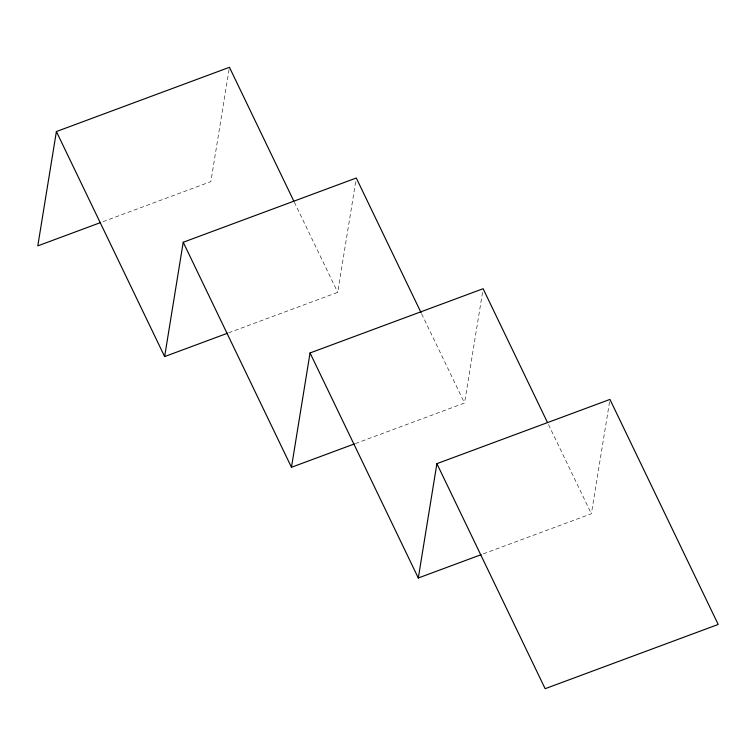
<?xml version="1.0" encoding="UTF-8"?>
<svg xmlns="http://www.w3.org/2000/svg" width="756" height="756" viewBox="0 0 756 756"><rect width="100%" height="100%" fill="white"/><g stroke="black" fill="none" stroke-linecap="round" stroke-linejoin="round"><path stroke-width="0.57" stroke-dasharray="3.78 2.83" d="M229.068 69.609L210.858 181.629L101.729 222.132M228.567 332.838L337.696 292.336L355.717 181.478M355.405 443.555L464.534 403.042L482.744 291.032M483.339 553.846L591.362 513.749L609.572 401.738M548.478 424.589L591.362 513.749M421.64 313.882L464.534 403.042M294.292 202.107L337.696 292.336"/><path stroke-width="1.13" d="M293.782 201.049L229.446 67.303L56.388 131.544L37.8 245.87L100.633 222.547M227.461 333.254L164.638 356.577L183.217 242.251L356.284 178.01L421.13 312.814M354.299 443.961L291.466 467.284L310.055 352.957L483.112 288.716L547.457 422.462M481.137 554.668L418.304 577.99L436.892 463.664L609.95 399.423L718.2 624.456L545.142 688.697L436.892 463.664M310.055 352.957L418.304 577.99M183.217 242.251L291.466 467.284M56.388 131.544L164.638 356.577"/></g></svg>
